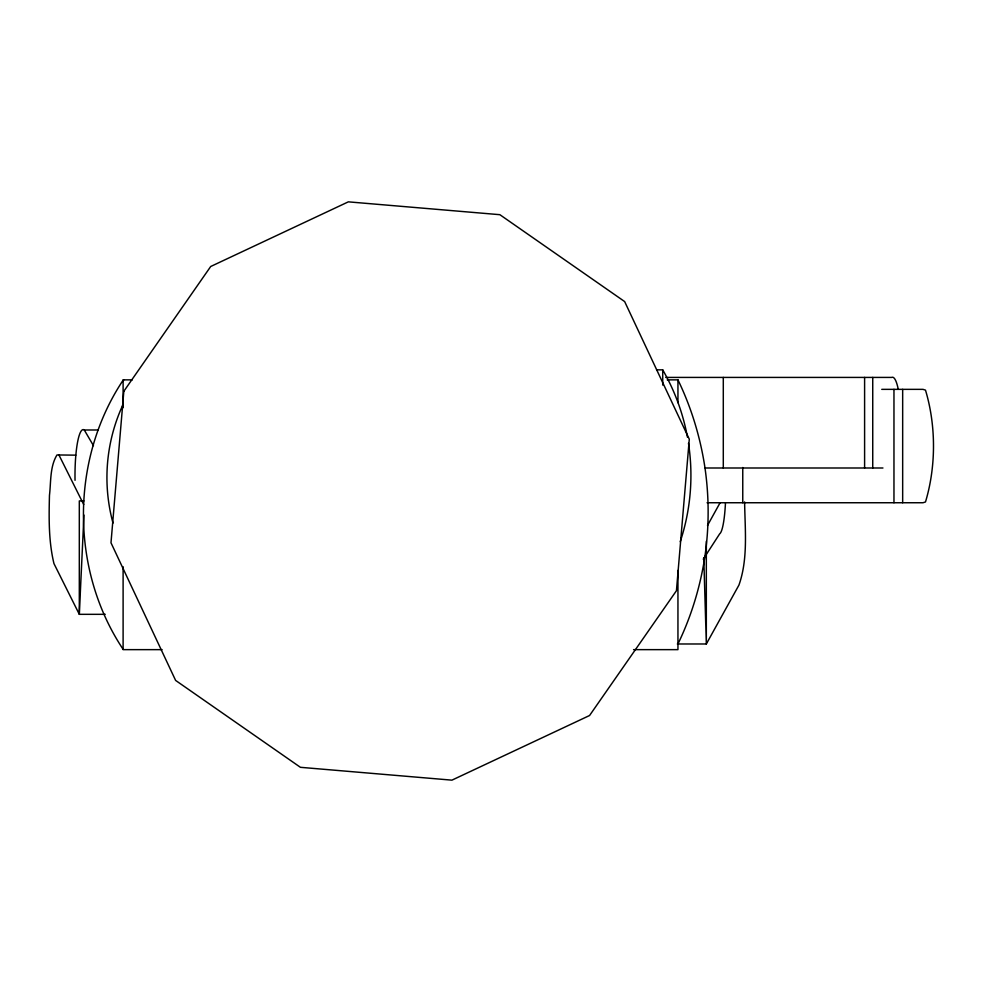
<?xml version="1.0" encoding="UTF-8"?>
<svg xmlns="http://www.w3.org/2000/svg" width="982" height="982" viewBox="0 0 982 982"><rect width="100%" height="100%" fill="white"/><g stroke="black" fill="none" stroke-linecap="round" stroke-linejoin="round"><path stroke-width="1.47" d="M83.949 515.047L79.309 614.327L105.234 614.327M677.948 643.983C691.119 616.782 700.031 587.629 704.708 557.776A308.802 308.802 0 0 0 704.708 466.069C700.031 436.217 691.119 407.076 677.948 379.862L667.22 379.862M707.506 525.468L720.113 502.698M703.247 559.2L719.72 533.766A45.626 6.825 90 0 0 725.44 503.484M123.842 379.862L123.106 380.218C70.225 459.502 70.225 570.002 123.106 649.286M656.577 369.846L662.715 369.846A211.363 211.363 0 0 1 687.449 437.199M665.747 377.419L891.717 377.419A45.467 8.519 -90 0 1 898.223 389.167M132.3 379.862L123.106 379.862L123.106 407.739M881.75 389.351L922.982 389.351L925.486 390.124C936.153 425.599 936.153 466.499 925.486 501.962L922.982 502.747L707.065 502.747M75.037 480.321A45.908 8.212 90 0 1 75.356 462.068A45.908 8.212 -90 0 1 84.28 429.993L97.942 429.993M83.863 500.93L79.309 500.93L79.309 614.327L53.961 563.594C48.572 541.315 48.879 518.103 49.468 495.321C51.064 481.941 49.763 466.855 56.968 454.948L75.798 455.157M705.125 467.997L882.953 467.997M677.334 643.983L706.328 643.983L738.943 585.076C748.247 558.77 744.97 529.458 744.614 501.949M162.116 649.642L123.106 649.642L123.106 566.724M633.562 649.642L677.948 649.642L677.948 570.432M84.28 429.993L93.462 445.668M59.03 455.157L83.691 504.515M703.775 557.715L706.328 643.983L706.328 541.315M902.667 389.351L902.667 502.747M893.964 389.351L893.964 502.747M872.74 377.419L872.74 467.997M864.602 377.419L864.602 467.997M742.76 467.506L742.76 502.747M723.292 377.419L723.292 467.997M677.948 379.862L677.948 402.706M662.715 369.846L662.715 385.079M688.468 443.238A211.363 211.363 0 0 1 680.231 541.683M113.004 523.099A173.704 173.704 0 0 1 123.192 404.203M123.83 391.278L110.991 542.788L175.618 680.428L300.418 767.31L451.929 780.15L589.568 715.51L676.438 590.722L689.29 439.212L624.65 301.572L499.863 214.69L348.34 201.85L210.713 266.49L123.83 391.278"/></g></svg>
